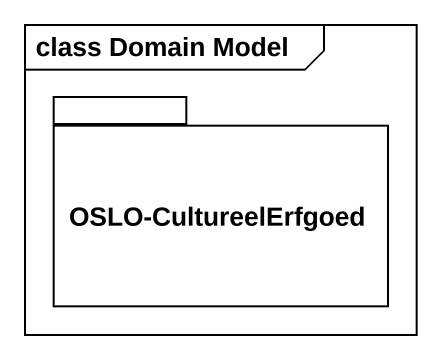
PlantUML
@startuml
mainframe class Domain Model
package "OSLO-CultureelErfgoed" as OSLO_CultureelErfgoed {
}
@enduml
